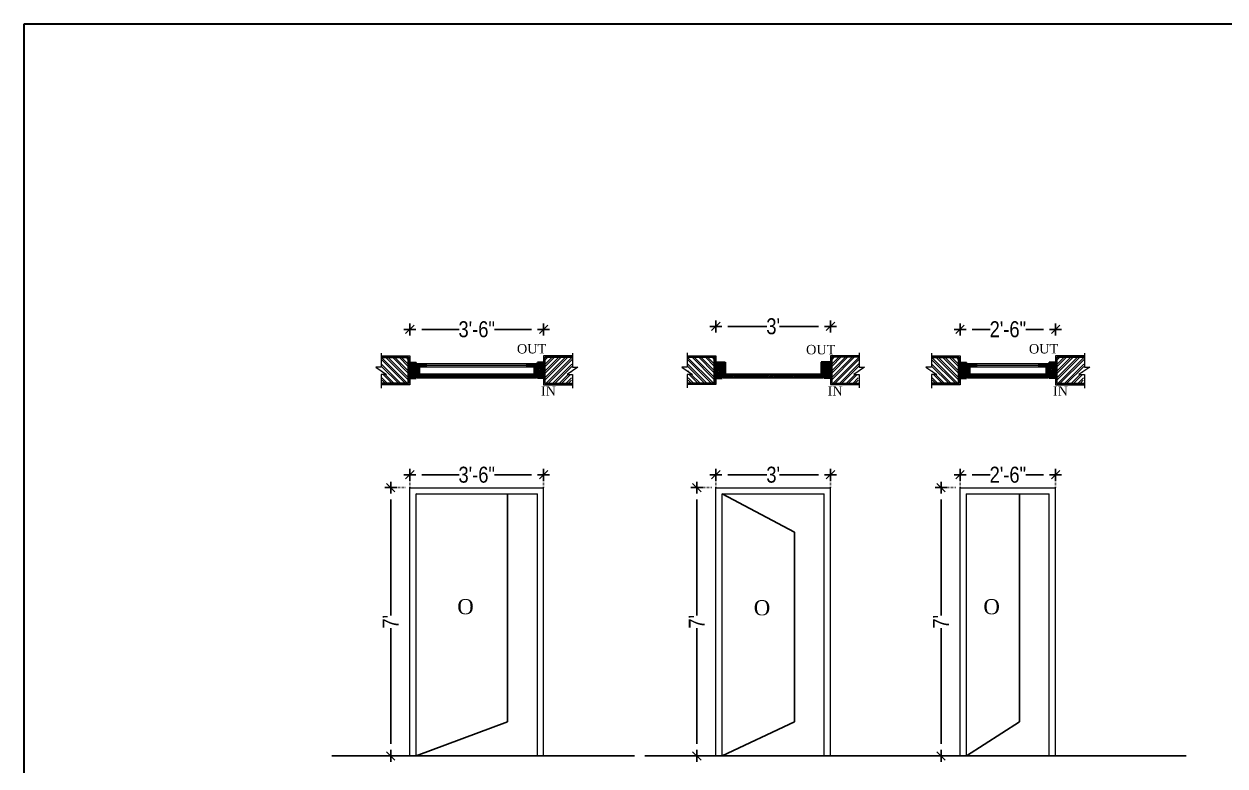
# Model space of a CAD drawing. Extents: x -454308 to 890911, y -14103 to 1343694.
# Drawn here: x 198263.8 to 198639.5, y 660802.1 to 661034.4 of the extents above; entities that cross this region are included whole.
import ezdxf
from ezdxf.lldxf.tags import DXFTag

# ---------------------------------------------------------------- set-up
doc = ezdxf.new("R2010")
doc.units = 0
doc.header["$MEASUREMENT"] = 0
doc.header["$PDMODE"] = 32
doc.linetypes.add('DOT2', pattern=[3.175, 0, -3.175])
for name, color, linetype, lineweight in [('A-Wall', 7, 'Continuous', 30), ('ar-DOOR-WOOD', 44, 'Continuous', 0), ('dim.', 84, 'Continuous', 25), ('DOORS', 255, 'Continuous', 5), ('seal', 8, 'Continuous', 0), ('Text', 55, 'Continuous', 25), ('wall', 1, 'Continuous', 30), ('wall hatch', 253, 'Continuous', 13)]:
    doc.layers.add(name, color=color, linetype=linetype, lineweight=lineweight)
doc.styles.add('AA_05.00', font='ARIALN.TTF', dxfattribs={"height": 5})
doc.styles.get("Standard").update_dxf_attribs({"font": 'stylu.ttf', "height": 7})
tags = doc.linetypes.add('DASHED2', pattern=[0.375, 0.25, -0.125]).pattern_tags.tags
tags[6:7] = [DXFTag(74, 4), DXFTag(75, 0), DXFTag(340, '0'), DXFTag(46, 1.0), DXFTag(50, 0.0), DXFTag(44, 0.0), DXFTag(45, 0.0)]
tags[4:5] = [DXFTag(74, 4), DXFTag(75, 0), DXFTag(340, '0'), DXFTag(46, 1.0), DXFTag(50, 0.0), DXFTag(44, 0.0), DXFTag(45, 0.0)]
doc.dimstyles.new('AA_05.00', dxfattribs={"dimtxt": 5, "dimasz": 3.75, "dimexe": 0.18, "dimexo": 0.0625, "dimgap": 0.09, "dimtad": 0, "dimdec": 1, "dimzin": 0, "dimdsep": 46, "dimlunit": 4, "dimtxsty": 'AA_05.00', "dimblk": 'DIM ARROW', "dimcen": 0.09, "dimclrd": 9, "dimclre": 256, "dimadec": 0, "dimazin": 0, "dimtfac": 1, "dimtdec": 1, "dimtofl": 0, "dimtmove": 0, "dimatfit": 3, "dimfxl": 1, "dimtolj": 1, "dimtzin": 0, "dimlwd": -1, "dimarcsym": 0})
pattern_1 = [(225, (-3854231.1701, 9035632.5256), (0.449012806053, -0.449012806053), []), (225, (-3854231.6191, 9035632.5256), (0.449012806053, -0.449012806053), [0.79375, -0.15875, 0, -0.15875])]
pattern_2 = [(225, (421899.14986, 656744.97274), (0.3479856207, -0.3479856207), []), (225, (421898.80188, 656744.97274), (0.3479856207, -0.3479856207), [0.6151574803, -0.1230314961, 0, -0.1230314961])]
pattern_3 = [(225, (-3854238.85464, 9035634.28834), (0.449012806053, -0.449012806053), []), (225, (-3854239.30365, 9035634.28834), (0.449012806053, -0.449012806053), [0.79375, -0.15875, 0, -0.15875])]

# ---------------------------------------------------------------- blocks, each defined once
blk = doc.blocks.new('DIM ARROW')
at = {"color": 3, "ltscale": 0.1}
for p, q in [((-0.5, 0), (0.5, 0)), ((-0.35, -0.35), (0.35, 0.35)), ((0, 0.5), (0, -0.5))]:
    blk.add_line(p, q, dxfattribs=at)
blk = doc.blocks.new('*D283')
at = {"layer": 'DEFPOINTS', "color": 0, "lineweight": 30, "ltscale": 0.1, "transparency": 16777216}
for p in [(198383.14, 660889.28), (198378.52, 660805.28), (198383.14, 660805.28)]:
    blk.add_point(p, dxfattribs=at)
at = {"layer": 'dim.', "linetype": 'DOT2', "lineweight": -2, "ltscale": 0.1, "transparency": 16777216}
for p, q in [((198383.07, 660889.28), (198378.34, 660889.28)), ((198383.07, 660805.28), (198378.34, 660805.28))]:
    blk.add_line(p, q, dxfattribs=at)
at = {"layer": 'dim.', "color": 9, "ltscale": 0.1, "transparency": 16777216}
for p, q in [((198378.52, 660885.53), (198378.52, 660849.24)), ((198378.52, 660809.03), (198378.52, 660845.32))]:
    blk.add_line(p, q, dxfattribs=at)
at = {"layer": 'dim.', "color": 9, "ltscale": 0.1, "transparency": 16777216, "xscale": 3.75, "yscale": 3.75, "zscale": 3.75}
for p, rotation in [((198378.52, 660889.28), 90), ((198378.52, 660805.28), 270)]:
    blk.add_blockref('DIM ARROW', p, dxfattribs=dict(at, rotation=rotation))
at = {"layer": 'dim.', "color": 0, "ltscale": 0.1, "transparency": 16777216, "insert": (198378.52, 660847.28), "char_height": 5, "attachment_point": 5, "rotation": 90, "style": 'AA_05.00'}
blk.add_mtext("\\A1;7'", dxfattribs=at)
blk = doc.blocks.new('*D284')
at = {"layer": 'DEFPOINTS', "color": 0, "lineweight": 30, "ltscale": 0.1, "transparency": 16777216}
for p in [(198426.35, 660893.31), (198384.48, 660889.28), (198426.35, 660889.28)]:
    blk.add_point(p, dxfattribs=at)
at = {"layer": 'dim.', "linetype": 'DOT2', "lineweight": -2, "ltscale": 0.1, "transparency": 16777216}
for p, q in [((198384.48, 660889.34), (198384.48, 660893.49)), ((198426.35, 660889.34), (198426.35, 660893.49))]:
    blk.add_line(p, q, dxfattribs=at)
at = {"layer": 'dim.', "color": 9, "ltscale": 0.1, "transparency": 16777216}
for p, q in [((198388.23, 660893.31), (198399.87, 660893.31)), ((198422.6, 660893.31), (198410.96, 660893.31))]:
    blk.add_line(p, q, dxfattribs=at)
at = {"layer": 'dim.', "color": 9, "ltscale": 0.1, "transparency": 16777216, "xscale": 3.75, "yscale": 3.75, "zscale": 3.75, "rotation": 180}
blk.add_blockref('DIM ARROW', (198384.48, 660893.31), dxfattribs=at)
at = {"layer": 'dim.', "color": 9, "ltscale": 0.1, "transparency": 16777216, "xscale": 3.75, "yscale": 3.75, "zscale": 3.75}
blk.add_blockref('DIM ARROW', (198426.35, 660893.31), dxfattribs=at)
at = {"layer": 'dim.', "color": 0, "ltscale": 0.1, "transparency": 16777216, "insert": (198405.41, 660893.31), "char_height": 5, "attachment_point": 5, "style": 'AA_05.00'}
blk.add_mtext('\\A1;3\'-6"', dxfattribs=at)
blk = doc.blocks.new('*D285')
at = {"layer": 'DEFPOINTS', "color": 0, "lineweight": 30, "ltscale": 0.1, "transparency": 16777216}
for p in [(198384.48, 660938.84), (198426.35, 660938.84), (198426.35, 660938.84)]:
    blk.add_point(p, dxfattribs=at)
at = {"layer": 'dim.', "linetype": 'DOT2', "lineweight": -2, "ltscale": 0.1, "transparency": 16777216}
for p, q in [((198384.48, 660938.9), (198384.48, 660939.02)), ((198426.35, 660938.9), (198426.35, 660939.02))]:
    blk.add_line(p, q, dxfattribs=at)
at = {"layer": 'dim.', "color": 9, "ltscale": 0.1, "transparency": 16777216}
for p, q in [((198388.23, 660938.84), (198399.87, 660938.84)), ((198422.6, 660938.84), (198410.96, 660938.84))]:
    blk.add_line(p, q, dxfattribs=at)
at = {"layer": 'dim.', "color": 9, "ltscale": 0.1, "transparency": 16777216, "xscale": 3.75, "yscale": 3.75, "zscale": 3.75, "rotation": 180}
blk.add_blockref('DIM ARROW', (198384.48, 660938.84), dxfattribs=at)
at = {"layer": 'dim.', "color": 9, "ltscale": 0.1, "transparency": 16777216, "xscale": 3.75, "yscale": 3.75, "zscale": 3.75}
blk.add_blockref('DIM ARROW', (198426.35, 660938.84), dxfattribs=at)
at = {"layer": 'dim.', "color": 0, "ltscale": 0.1, "transparency": 16777216, "insert": (198405.41, 660938.84), "char_height": 5, "attachment_point": 5, "style": 'AA_05.00'}
blk.add_mtext('\\A1;3\'-6"', dxfattribs=at)
blk = doc.blocks.new('*D286')
at = {"layer": 'DEFPOINTS', "color": 0, "lineweight": 30, "ltscale": 0.1, "transparency": 16777216}
for p in [(198478.88, 660889.28), (198474.26, 660805.28), (198478.88, 660805.28)]:
    blk.add_point(p, dxfattribs=at)
at = {"layer": 'dim.', "linetype": 'DOT2', "lineweight": -2, "ltscale": 0.1, "transparency": 16777216}
for p, q in [((198478.82, 660889.28), (198474.08, 660889.28)), ((198478.82, 660805.28), (198474.08, 660805.28))]:
    blk.add_line(p, q, dxfattribs=at)
at = {"layer": 'dim.', "color": 9, "ltscale": 0.1, "transparency": 16777216}
for p, q in [((198474.26, 660885.53), (198474.26, 660849.24)), ((198474.26, 660809.03), (198474.26, 660845.32))]:
    blk.add_line(p, q, dxfattribs=at)
at = {"layer": 'dim.', "color": 9, "ltscale": 0.1, "transparency": 16777216, "xscale": 3.75, "yscale": 3.75, "zscale": 3.75}
for p, rotation in [((198474.26, 660889.28), 90), ((198474.26, 660805.28), 270)]:
    blk.add_blockref('DIM ARROW', p, dxfattribs=dict(at, rotation=rotation))
at = {"layer": 'dim.', "color": 0, "ltscale": 0.1, "transparency": 16777216, "insert": (198474.26, 660847.28), "char_height": 5, "attachment_point": 5, "rotation": 90, "style": 'AA_05.00'}
blk.add_mtext("\\A1;7'", dxfattribs=at)
blk = doc.blocks.new('*D287')
at = {"layer": 'DEFPOINTS', "color": 0, "lineweight": 30, "ltscale": 0.1, "transparency": 16777216}
for p in [(198516.09, 660893.31), (198480.22, 660889.28), (198516.09, 660889.28)]:
    blk.add_point(p, dxfattribs=at)
at = {"layer": 'dim.', "linetype": 'DOT2', "lineweight": -2, "ltscale": 0.1, "transparency": 16777216}
for p, q in [((198480.22, 660889.34), (198480.22, 660893.49)), ((198516.09, 660889.34), (198516.09, 660893.49))]:
    blk.add_line(p, q, dxfattribs=at)
at = {"layer": 'dim.', "color": 9, "ltscale": 0.1, "transparency": 16777216}
for p, q in [((198483.97, 660893.31), (198496.18, 660893.31)), ((198512.34, 660893.31), (198500.13, 660893.31))]:
    blk.add_line(p, q, dxfattribs=at)
at = {"layer": 'dim.', "color": 9, "ltscale": 0.1, "transparency": 16777216, "xscale": 3.75, "yscale": 3.75, "zscale": 3.75, "rotation": 180}
blk.add_blockref('DIM ARROW', (198480.22, 660893.31), dxfattribs=at)
at = {"layer": 'dim.', "color": 9, "ltscale": 0.1, "transparency": 16777216, "xscale": 3.75, "yscale": 3.75, "zscale": 3.75}
blk.add_blockref('DIM ARROW', (198516.09, 660893.31), dxfattribs=at)
at = {"layer": 'dim.', "color": 0, "ltscale": 0.1, "transparency": 16777216, "insert": (198498.15, 660893.31), "char_height": 5, "attachment_point": 5, "style": 'AA_05.00'}
blk.add_mtext("\\A1;3'", dxfattribs=at)
blk = doc.blocks.new('*D288')
at = {"layer": 'DEFPOINTS', "color": 0, "lineweight": 30, "ltscale": 0.1, "transparency": 16777216}
for p in [(198480.22, 660938.41), (198516.09, 660939.78), (198516.09, 660938.41)]:
    blk.add_point(p, dxfattribs=at)
at = {"layer": 'dim.', "linetype": 'DOT2', "lineweight": -2, "ltscale": 0.1, "transparency": 16777216}
for p, q in [((198480.22, 660938.48), (198480.22, 660939.96)), ((198516.09, 660938.48), (198516.09, 660939.96))]:
    blk.add_line(p, q, dxfattribs=at)
at = {"layer": 'dim.', "color": 9, "ltscale": 0.1, "transparency": 16777216}
for p, q in [((198483.97, 660939.78), (198496.18, 660939.78)), ((198512.34, 660939.78), (198500.13, 660939.78))]:
    blk.add_line(p, q, dxfattribs=at)
at = {"layer": 'dim.', "color": 9, "ltscale": 0.1, "transparency": 16777216, "xscale": 3.75, "yscale": 3.75, "zscale": 3.75, "rotation": 180}
blk.add_blockref('DIM ARROW', (198480.22, 660939.78), dxfattribs=at)
at = {"layer": 'dim.', "color": 9, "ltscale": 0.1, "transparency": 16777216, "xscale": 3.75, "yscale": 3.75, "zscale": 3.75}
blk.add_blockref('DIM ARROW', (198516.09, 660939.78), dxfattribs=at)
at = {"layer": 'dim.', "color": 0, "ltscale": 0.1, "transparency": 16777216, "insert": (198498.15, 660939.78), "char_height": 5, "attachment_point": 5, "style": 'AA_05.00'}
blk.add_mtext("\\A1;3'", dxfattribs=at)
blk = doc.blocks.new('*D289')
at = {"layer": 'DEFPOINTS', "color": 0, "lineweight": 30, "ltscale": 0.1, "transparency": 16777216}
for p in [(198555.29, 660889.28), (198550.67, 660805.28), (198555.29, 660805.28)]:
    blk.add_point(p, dxfattribs=at)
at = {"layer": 'dim.', "linetype": 'DOT2', "lineweight": -2, "ltscale": 0.1, "transparency": 16777216}
for p, q in [((198555.23, 660889.28), (198550.49, 660889.28)), ((198555.23, 660805.28), (198550.49, 660805.28))]:
    blk.add_line(p, q, dxfattribs=at)
at = {"layer": 'dim.', "color": 9, "ltscale": 0.1, "transparency": 16777216}
for p, q in [((198550.67, 660885.53), (198550.67, 660849.24)), ((198550.67, 660809.03), (198550.67, 660845.32))]:
    blk.add_line(p, q, dxfattribs=at)
at = {"layer": 'dim.', "color": 9, "ltscale": 0.1, "transparency": 16777216, "xscale": 3.75, "yscale": 3.75, "zscale": 3.75}
for p, rotation in [((198550.67, 660889.28), 90), ((198550.67, 660805.28), 270)]:
    blk.add_blockref('DIM ARROW', p, dxfattribs=dict(at, rotation=rotation))
at = {"layer": 'dim.', "color": 0, "ltscale": 0.1, "transparency": 16777216, "insert": (198550.67, 660847.28), "char_height": 5, "attachment_point": 5, "rotation": 90, "style": 'AA_05.00'}
blk.add_mtext("\\A1;7'", dxfattribs=at)
blk = doc.blocks.new('*D290')
at = {"layer": 'DEFPOINTS', "color": 0, "lineweight": 30, "ltscale": 0.1, "transparency": 16777216}
for p in [(198586.5, 660893.31), (198556.63, 660889.28), (198586.5, 660889.28)]:
    blk.add_point(p, dxfattribs=at)
at = {"layer": 'dim.', "linetype": 'DOT2', "lineweight": -2, "ltscale": 0.1, "transparency": 16777216}
for p, q in [((198556.63, 660889.34), (198556.63, 660893.49)), ((198586.5, 660889.34), (198586.5, 660893.49))]:
    blk.add_line(p, q, dxfattribs=at)
at = {"layer": 'dim.', "color": 9, "ltscale": 0.1, "transparency": 16777216}
for p, q in [((198560.38, 660893.31), (198565.98, 660893.31)), ((198582.75, 660893.31), (198577.14, 660893.31))]:
    blk.add_line(p, q, dxfattribs=at)
at = {"layer": 'dim.', "color": 9, "ltscale": 0.1, "transparency": 16777216, "xscale": 3.75, "yscale": 3.75, "zscale": 3.75, "rotation": 180}
blk.add_blockref('DIM ARROW', (198556.63, 660893.31), dxfattribs=at)
at = {"layer": 'dim.', "color": 9, "ltscale": 0.1, "transparency": 16777216, "xscale": 3.75, "yscale": 3.75, "zscale": 3.75}
blk.add_blockref('DIM ARROW', (198586.5, 660893.31), dxfattribs=at)
at = {"layer": 'dim.', "color": 0, "ltscale": 0.1, "transparency": 16777216, "insert": (198571.56, 660893.31), "char_height": 5, "attachment_point": 5, "style": 'AA_05.00'}
blk.add_mtext('\\A1;2\'-6"', dxfattribs=at)
blk = doc.blocks.new('*D291')
at = {"layer": 'DEFPOINTS', "color": 0, "lineweight": 30, "ltscale": 0.1, "transparency": 16777216}
for p in [(198556.63, 660938.84), (198586.5, 660938.84), (198586.5, 660938.84)]:
    blk.add_point(p, dxfattribs=at)
at = {"layer": 'dim.', "linetype": 'DOT2', "lineweight": -2, "ltscale": 0.1, "transparency": 16777216}
for p, q in [((198556.63, 660938.9), (198556.63, 660939.02)), ((198586.5, 660938.9), (198586.5, 660939.02))]:
    blk.add_line(p, q, dxfattribs=at)
at = {"layer": 'dim.', "color": 9, "ltscale": 0.1, "transparency": 16777216}
for p, q in [((198560.38, 660938.84), (198565.98, 660938.84)), ((198582.75, 660938.84), (198577.14, 660938.84))]:
    blk.add_line(p, q, dxfattribs=at)
at = {"layer": 'dim.', "color": 9, "ltscale": 0.1, "transparency": 16777216, "xscale": 3.75, "yscale": 3.75, "zscale": 3.75, "rotation": 180}
blk.add_blockref('DIM ARROW', (198556.63, 660938.84), dxfattribs=at)
at = {"layer": 'dim.', "color": 9, "ltscale": 0.1, "transparency": 16777216, "xscale": 3.75, "yscale": 3.75, "zscale": 3.75}
blk.add_blockref('DIM ARROW', (198586.5, 660938.84), dxfattribs=at)
at = {"layer": 'dim.', "color": 0, "ltscale": 0.1, "transparency": 16777216, "insert": (198571.56, 660938.84), "char_height": 5, "attachment_point": 5, "style": 'AA_05.00'}
blk.add_mtext('\\A1;2\'-6"', dxfattribs=at)

msp = doc.modelspace()

# ---------------------------------------------------------------- hatches: boundary and pattern name
at = {"layer": 'ar-DOOR-WOOD'}
h = msp.add_hatch(dxfattribs=at)
h.set_pattern_fill('ANSI35', color=256, scale=0.1, angle=180, style=0)
h.set_pattern_definition(pattern_1)
h.paths.add_polyline_path([(198384.475, 660923.534), (198386.444, 660923.534), (198386.444, 660925.109), (198387.428, 660925.109), (198387.428, 660926.881), (198386.444, 660926.881), (198386.444, 660928.456), (198384.475, 660928.456)])
h = msp.add_hatch(dxfattribs=at)
h.set_pattern_fill('ANSI35', color=256, scale=1.968504, angle=180, style=0)
h.set_pattern_definition(pattern_2)
h.paths.add_polyline_path([(198386.759, 660927.019), (198386.759, 660928.16), (198389.712, 660928.16), (198389.712, 660927.59), (198389.712, 660927.353), (198389.712, 660927.019)])
h = msp.add_hatch(dxfattribs=at)
h.set_pattern_fill('ANSI35', color=256, scale=1.968504, angle=180, style=0)
h.set_pattern_definition([(225, (421933.50025, 656744.97274), (0.3479856207, -0.3479856207), []), (225, (421933.15227, 656744.97274), (0.3479856207, -0.3479856207), [0.6151574803, -0.1230314961, 0, -0.1230314961])])
h.paths.add_polyline_path([(198421.109, 660927.019), (198421.109, 660928.16), (198424.062, 660928.16), (198424.062, 660927.59), (198424.062, 660927.353), (198424.062, 660927.019)])
h = msp.add_hatch(dxfattribs=at)
h.set_pattern_fill('ANSI35', color=256, scale=0.1, angle=180, style=0)
h.set_pattern_definition(pattern_1)
h.paths.add_polyline_path([(198426.345, 660928.456), (198424.377, 660928.456), (198424.377, 660926.881), (198423.393, 660926.881), (198423.393, 660924.912), (198424.377, 660924.912), (198424.377, 660923.534), (198426.345, 660923.534)])
h = msp.add_hatch(dxfattribs=at)
h.set_pattern_fill('ANSI35', color=256, scale=0.1, angle=180, style=0)
h.set_pattern_definition(pattern_3)
h.paths.add_polyline_path([(198483.17, 660928.518), (198480.218, 660928.518), (198480.218, 660923.597), (198482.186, 660923.597), (198482.186, 660925.172), (198483.17, 660925.172)])
h = msp.add_hatch(dxfattribs=at)
h.set_pattern_fill('ANSI35', color=256, scale=0.1, angle=180, style=0)
h.set_pattern_definition(pattern_3)
h.paths.add_polyline_path([(198516.088, 660928.518), (198513.135, 660928.518), (198513.135, 660924.975), (198514.119, 660924.975), (198514.119, 660923.597), (198516.088, 660923.597)])
h = msp.add_hatch(dxfattribs=at)
h.set_pattern_fill('ANSI35', color=256, scale=0.1, angle=180, style=0)
h.set_pattern_definition([(225, (-3854059.0172, 9035632.5256), (0.449012806053, -0.449012806053), []), (225, (-3854059.4662, 9035632.5256), (0.449012806053, -0.449012806053), [0.79375, -0.15875, 0, -0.15875])])
h.paths.add_polyline_path([(198556.628, 660923.534), (198558.597, 660923.534), (198558.597, 660925.109), (198559.581, 660925.109), (198559.581, 660926.881), (198558.597, 660926.881), (198558.597, 660928.456), (198556.628, 660928.456)])
h = msp.add_hatch(dxfattribs=at)
h.set_pattern_fill('ANSI35', color=256, scale=1.968504, angle=180, style=0)
h.set_pattern_definition([(225, (422071.3028, 656744.97274), (0.3479856207, -0.3479856207), []), (225, (422070.9548, 656744.97274), (0.3479856207, -0.3479856207), [0.6151574803, -0.1230314961, 0, -0.1230314961])])
h.paths.add_polyline_path([(198558.912, 660927.019), (198558.912, 660928.16), (198561.865, 660928.16), (198561.865, 660927.59), (198561.865, 660927.353), (198561.865, 660927.019)])
h = msp.add_hatch(dxfattribs=at)
h.set_pattern_fill('ANSI35', color=256, scale=1.968504, angle=180, style=0)
h.set_pattern_definition([(225, (422093.65317, 656744.97274), (0.3479856207, -0.3479856207), []), (225, (422093.3052, 656744.97274), (0.3479856207, -0.3479856207), [0.6151574803, -0.1230314961, 0, -0.1230314961])])
h.paths.add_polyline_path([(198581.262, 660927.019), (198581.262, 660928.16), (198584.215, 660928.16), (198584.215, 660927.59), (198584.215, 660927.353), (198584.215, 660927.019)])
h = msp.add_hatch(dxfattribs=at)
h.set_pattern_fill('ANSI35', color=256, scale=0.1, angle=180, style=0)
h.set_pattern_definition([(225, (-3854071.0172, 9035632.5256), (0.449012806053, -0.449012806053), []), (225, (-3854071.4662, 9035632.5256), (0.449012806053, -0.449012806053), [0.79375, -0.15875, 0, -0.15875])])
h.paths.add_polyline_path([(198586.498, 660928.456), (198584.53, 660928.456), (198584.53, 660926.881), (198583.546, 660926.881), (198583.546, 660924.912), (198584.53, 660924.912), (198584.53, 660923.534), (198586.498, 660923.534)])
h = msp.add_hatch(dxfattribs=at)
h.set_pattern_fill('ANSI35', color=256, scale=1.968504, angle=180, style=0)
h.set_pattern_definition(pattern_2)
h.paths.add_polyline_path([(198386.759, 660924.775), (198386.759, 660923.633), (198424.062, 660923.712), (198424.062, 660924.283), (198424.062, 660924.44), (198424.062, 660924.775)])
h = msp.add_hatch(dxfattribs=at)
h.set_pattern_fill('ANSI35', color=256, scale=0.1, angle=180, style=0)
h.set_pattern_definition(pattern_3)
h.paths.add_polyline_path([(198513.804, 660923.696), (198513.804, 660924.837), (198482.501, 660924.837), (198482.501, 660923.696)])
h = msp.add_hatch(dxfattribs=at)
h.set_pattern_fill('ANSI35', color=256, scale=1.968504, angle=180, style=0)
h.set_pattern_definition([(225, (422059.3028, 656744.97274), (0.3479856207, -0.3479856207), []), (225, (422058.9548, 656744.97274), (0.3479856207, -0.3479856207), [0.6151574803, -0.1230314961, 0, -0.1230314961])])
h.paths.add_polyline_path([(198558.912, 660924.775), (198558.912, 660923.633), (198584.215, 660923.712), (198584.215, 660924.283), (198584.215, 660924.44), (198584.215, 660924.775)])
at = {"layer": 'wall hatch'}
h = msp.add_hatch(dxfattribs=at)
h.set_pattern_fill('ANSI32', color=256, scale=3.937008, style=0)
h.set_pattern_definition([(135, (423254.443, 665112.0568), (1.043956862, 1.043956862), []), (135, (423253.747, 665112.0568), (1.043956862, 1.043956862), [])])
h.paths.add_polyline_path([(198377.158, 660924.686), (198375.706, 660925.683), (198375.55, 660930.129), (198384.082, 660930.129), (198384.082, 660921.861), (198375.841, 660921.861), (198375.741, 660924.686), (198376.264, 660924.686)])
h = msp.add_hatch(dxfattribs=at)
h.set_pattern_fill('ANSI32', color=256, scale=3.937008, style=0)
h.set_pattern_definition([(45, (-26443.622, 665112.0568), (-1.043956862, 1.043956862), []), (45, (-26442.9261, 665112.0568), (-1.043956862, 1.043956862), [])])
h.paths.add_polyline_path([(198433.663, 660924.686), (198435.115, 660925.683), (198435.271, 660930.129), (198426.739, 660930.129), (198426.739, 660921.861), (198434.98, 660921.861), (198435.08, 660924.686), (198434.557, 660924.686)])
h = msp.add_hatch(dxfattribs=at)
h.set_pattern_fill('ANSI32', color=256, scale=3.937008, style=0)
h.set_pattern_definition([(135, (423350.1852, 665112.1194), (1.043956862, 1.043956862), []), (135, (423349.4893, 665112.1194), (1.043956862, 1.043956862), [])])
h.paths.add_polyline_path([(198472.901, 660924.748), (198471.448, 660925.746), (198471.292, 660930.192), (198479.824, 660930.192), (198479.824, 660921.924), (198471.583, 660921.924), (198471.484, 660924.748), (198472.006, 660924.748)])
h = msp.add_hatch(dxfattribs=at)
h.set_pattern_fill('ANSI32', color=256, scale=3.937008, style=0)
h.set_pattern_definition([(45, (-26353.8798, 665112.1194), (-1.043956862, 1.043956862), []), (45, (-26353.1838, 665112.1194), (-1.043956862, 1.043956862), [])])
h.paths.add_polyline_path([(198523.405, 660924.748), (198524.857, 660925.746), (198525.013, 660930.192), (198516.481, 660930.192), (198516.481, 660921.924), (198524.723, 660921.924), (198524.822, 660924.748), (198524.3, 660924.748)])
h = msp.add_hatch(dxfattribs=at)
h.set_pattern_fill('ANSI32', color=256, scale=3.937008, style=0)
h.set_pattern_definition([(135, (423426.5959, 665112.0568), (1.043956862, 1.043956862), []), (135, (423425.8999, 665112.0568), (1.043956862, 1.043956862), [])])
h.paths.add_polyline_path([(198549.311, 660924.686), (198547.859, 660925.683), (198547.703, 660930.129), (198556.235, 660930.129), (198556.235, 660921.861), (198547.993, 660921.861), (198547.894, 660924.686), (198548.417, 660924.686)])
h = msp.add_hatch(dxfattribs=at)
h.set_pattern_fill('ANSI32', color=256, scale=3.937008, style=0)
h.set_pattern_definition([(45, (-26283.4692, 665112.0568), (-1.043956862, 1.043956862), []), (45, (-26282.7732, 665112.0568), (-1.043956862, 1.043956862), [])])
h.paths.add_polyline_path([(198593.816, 660924.686), (198595.268, 660925.683), (198595.424, 660930.129), (198586.892, 660930.129), (198586.892, 660921.861), (198595.133, 660921.861), (198595.233, 660924.686), (198594.71, 660924.686)])

# ---------------------------------------------------------------- linework, layer by layer
at = {"layer": 'A-Wall'}
msp.add_lwpolyline([(198263.796, 661034.439), (199886.687, 661034.439), (199886.687, 660360.657), (198263.796, 660360.657)], close=True, dxfattribs=at)
at = {"layer": 'ar-DOOR-WOOD'}
for p, q in [((198389.712, 660927.59), (198421.109, 660927.59)), ((198561.865, 660927.59), (198581.262, 660927.59))]:
    msp.add_line(p, q, dxfattribs=at)
at = {"layer": 'DOORS'}
for p, q in [((198384.475, 660805.279), (198384.475, 660889.279)), ((198384.475, 660889.279), (198426.345, 660889.279)), ((198386.444, 660805.279), (198386.444, 660887.31)), ((198386.444, 660887.31), (198424.377, 660887.31)), ((198424.377, 660805.279), (198424.377, 660887.31)), ((198426.345, 660805.279), (198426.345, 660889.279)), ((198480.218, 660805.279), (198480.218, 660889.279)), ((198480.218, 660889.279), (198516.088, 660889.279)), ((198482.186, 660805.279), (198482.186, 660887.31)), ((198482.186, 660887.31), (198514.119, 660887.31)), ((198514.119, 660805.279), (198514.119, 660887.31)), ((198516.088, 660805.279), (198516.088, 660889.279)), ((198556.628, 660805.279), (198556.628, 660889.279)), ((198556.628, 660889.279), (198586.498, 660889.279)), ((198558.597, 660805.279), (198558.597, 660887.31)), ((198558.597, 660887.31), (198584.53, 660887.31)), ((198584.53, 660805.279), (198584.53, 660887.31)), ((198586.498, 660805.279), (198586.498, 660889.279))]:
    msp.add_line(p, q, dxfattribs=at)
at = {"layer": 'seal', "lineweight": 25, "ltscale": 0.005}
for p, q in [((198454.777, 660805.279), (198360.047, 660805.279)), ((198458.052, 660805.279), (198627.358, 660805.279))]:
    msp.add_line(p, q, dxfattribs=at)
at = {"layer": 'Text', "linetype": 'DASHED2', "lineweight": -2, "ltscale": 5}
for p, q in [((198386.444, 660887.31), (198415.036, 660887.232)), ((198482.186, 660887.31), (198504.779, 660875.368)), ((198558.597, 660887.31), (198575.189, 660887.232)), ((198415.036, 660887.232), (198415.036, 660816.018)), ((198575.189, 660887.232), (198575.189, 660816.018)), ((198504.779, 660875.368), (198504.779, 660816.018)), ((198386.444, 660805.279), (198415.036, 660816.018)), ((198482.186, 660805.279), (198504.779, 660816.018)), ((198558.597, 660805.279), (198575.189, 660816.018))]:
    msp.add_line(p, q, dxfattribs=at)
at = {"layer": 'wall', "lineweight": 5}
for p, q in [((198375.479, 660931.426), (198375.479, 660926.992)), ((198375.479, 660930.523), (198384.475, 660930.523)), ((198384.475, 660930.523), (198384.475, 660921.468)), ((198435.342, 660930.523), (198426.345, 660930.523)), ((198426.345, 660930.523), (198426.345, 660921.468)), ((198435.342, 660931.426), (198435.342, 660926.992)), ((198471.222, 660931.489), (198471.222, 660927.055)), ((198471.222, 660930.585), (198480.218, 660930.585)), ((198480.218, 660930.585), (198480.218, 660921.53)), ((198525.084, 660930.585), (198516.088, 660930.585)), ((198516.088, 660930.585), (198516.088, 660921.53)), ((198525.084, 660931.489), (198525.084, 660927.055)), ((198547.632, 660931.426), (198547.632, 660926.992)), ((198547.632, 660930.523), (198556.628, 660930.523)), ((198556.628, 660930.523), (198556.628, 660921.468)), ((198595.494, 660930.523), (198586.498, 660930.523)), ((198586.498, 660930.523), (198586.498, 660921.468)), ((198595.494, 660931.426), (198595.494, 660926.992)), ((198375.479, 660926.992), (198373.8, 660926.992)), ((198373.8, 660926.992), (198377.158, 660924.686)), ((198386.759, 660928.16), (198424.062, 660928.16)), ((198386.759, 660928.16), (198386.759, 660927.019)), ((198424.062, 660927.019), (198386.759, 660927.019)), ((198389.712, 660927.019), (198389.712, 660928.16)), ((198421.109, 660927.019), (198421.109, 660928.16)), ((198424.062, 660928.16), (198424.062, 660927.019)), ((198437.02, 660926.992), (198433.663, 660924.686)), ((198435.342, 660926.992), (198437.02, 660926.992)), ((198471.222, 660927.055), (198469.543, 660927.055)), ((198469.543, 660927.055), (198472.901, 660924.748)), ((198526.763, 660927.055), (198523.405, 660924.748)), ((198525.084, 660927.055), (198526.763, 660927.055)), ((198547.632, 660926.992), (198545.953, 660926.992)), ((198545.953, 660926.992), (198549.311, 660924.686)), ((198558.912, 660928.16), (198584.215, 660928.16)), ((198558.912, 660928.16), (198558.912, 660927.019)), ((198584.215, 660927.019), (198558.912, 660927.019)), ((198561.865, 660927.019), (198561.865, 660928.16)), ((198581.262, 660927.019), (198581.262, 660928.16)), ((198584.215, 660928.16), (198584.215, 660927.019)), ((198597.173, 660926.992), (198593.816, 660924.686)), ((198595.494, 660926.992), (198597.173, 660926.992)), ((198375.479, 660924.686), (198375.479, 660920.461)), ((198377.158, 660924.686), (198375.479, 660924.686)), ((198384.475, 660921.468), (198375.479, 660921.468)), ((198424.062, 660924.775), (198386.759, 660924.775)), ((198386.759, 660924.775), (198386.759, 660923.633)), ((198386.759, 660923.633), (198424.062, 660923.633)), ((198424.062, 660924.775), (198424.062, 660923.633)), ((198426.345, 660921.468), (198435.342, 660921.468)), ((198433.663, 660924.686), (198435.342, 660924.686)), ((198435.342, 660924.686), (198435.342, 660920.461)), ((198471.222, 660924.748), (198471.222, 660920.524)), ((198472.901, 660924.748), (198471.222, 660924.748)), ((198480.218, 660921.53), (198471.222, 660921.53)), ((198513.804, 660924.837), (198482.501, 660924.837)), ((198482.501, 660923.696), (198482.501, 660924.837)), ((198482.501, 660923.696), (198513.804, 660923.696)), ((198513.804, 660923.696), (198513.804, 660924.837)), ((198516.088, 660921.53), (198525.084, 660921.53)), ((198523.405, 660924.748), (198525.084, 660924.748)), ((198525.084, 660924.748), (198525.084, 660920.524)), ((198547.632, 660924.686), (198547.632, 660920.461)), ((198549.311, 660924.686), (198547.632, 660924.686)), ((198556.628, 660921.468), (198547.632, 660921.468)), ((198584.215, 660924.775), (198558.912, 660924.775)), ((198558.912, 660924.775), (198558.912, 660923.633)), ((198558.912, 660923.633), (198584.215, 660923.633)), ((198584.215, 660924.775), (198584.215, 660923.633)), ((198586.498, 660921.468), (198595.494, 660921.468)), ((198593.816, 660924.686), (198595.494, 660924.686)), ((198595.494, 660924.686), (198595.494, 660920.461))]:
    msp.add_line(p, q, dxfattribs=at)
at = {"layer": 'wall'}
for p, q in [((198375.479, 660930.129), (198384.082, 660930.129)), ((198384.082, 660921.861), (198384.082, 660930.129)), ((198435.342, 660930.129), (198426.739, 660930.129)), ((198426.739, 660921.861), (198426.739, 660930.129)), ((198471.222, 660930.192), (198479.824, 660930.192)), ((198479.824, 660921.924), (198479.824, 660930.192)), ((198525.084, 660930.192), (198516.481, 660930.192)), ((198516.481, 660921.924), (198516.481, 660930.192)), ((198547.632, 660930.129), (198556.235, 660930.129)), ((198556.235, 660921.861), (198556.235, 660930.129)), ((198595.494, 660930.129), (198586.892, 660930.129)), ((198586.892, 660921.861), (198586.892, 660930.129)), ((198384.475, 660928.456), (198386.444, 660928.456)), ((198384.475, 660928.456), (198384.475, 660923.534)), ((198386.444, 660926.881), (198386.444, 660928.456)), ((198386.444, 660926.881), (198387.428, 660926.881)), ((198386.444, 660925.109), (198386.444, 660923.534)), ((198386.444, 660925.109), (198387.428, 660925.109)), ((198387.428, 660926.881), (198387.428, 660925.109)), ((198423.393, 660926.881), (198423.393, 660924.912)), ((198423.393, 660926.881), (198424.377, 660926.881)), ((198424.377, 660924.912), (198423.393, 660924.912)), ((198426.345, 660928.456), (198424.377, 660928.456)), ((198424.377, 660926.881), (198424.377, 660928.456)), ((198424.377, 660924.912), (198424.377, 660923.534)), ((198426.345, 660928.456), (198426.345, 660923.534)), ((198480.218, 660928.518), (198483.17, 660928.518)), ((198480.218, 660928.518), (198480.218, 660923.597)), ((198482.186, 660925.172), (198482.186, 660923.597)), ((198482.186, 660925.172), (198483.17, 660925.172)), ((198483.17, 660928.518), (198483.17, 660925.172)), ((198516.088, 660928.518), (198513.135, 660928.518)), ((198513.135, 660928.518), (198513.135, 660924.975)), ((198514.119, 660924.975), (198513.135, 660924.975)), ((198514.119, 660924.975), (198514.119, 660923.597)), ((198516.088, 660928.518), (198516.088, 660923.597)), ((198556.628, 660928.456), (198558.597, 660928.456)), ((198556.628, 660928.456), (198556.628, 660923.534)), ((198558.597, 660926.881), (198558.597, 660928.456)), ((198558.597, 660926.881), (198559.581, 660926.881)), ((198558.597, 660925.109), (198558.597, 660923.534)), ((198558.597, 660925.109), (198559.581, 660925.109)), ((198559.581, 660926.881), (198559.581, 660925.109)), ((198583.546, 660926.881), (198583.546, 660924.912)), ((198583.546, 660926.881), (198584.53, 660926.881)), ((198584.53, 660924.912), (198583.546, 660924.912)), ((198586.498, 660928.456), (198584.53, 660928.456)), ((198584.53, 660926.881), (198584.53, 660928.456)), ((198584.53, 660924.912), (198584.53, 660923.534)), ((198586.498, 660928.456), (198586.498, 660923.534)), ((198384.082, 660921.861), (198375.479, 660921.861)), ((198384.475, 660923.534), (198386.444, 660923.534)), ((198426.345, 660923.534), (198424.377, 660923.534)), ((198426.739, 660921.861), (198435.342, 660921.861)), ((198479.824, 660921.924), (198471.222, 660921.924)), ((198480.218, 660923.597), (198482.186, 660923.597)), ((198516.088, 660923.597), (198514.119, 660923.597)), ((198516.481, 660921.924), (198525.084, 660921.924)), ((198556.235, 660921.861), (198547.632, 660921.861)), ((198556.628, 660923.534), (198558.597, 660923.534)), ((198586.498, 660923.534), (198584.53, 660923.534)), ((198586.892, 660921.861), (198595.494, 660921.861))]:
    msp.add_line(p, q, dxfattribs=at)

# ---------------------------------------------------------------- texts
at = {"layer": 'Text', "char_height": 5.90551, "width": 1.43341, "attachment_point": 3}
for s, insert in [('{\\fTimes New Roman|b0|i0|c0|p18;\\H0.5x;OUT}', (198427.163, 660934.242)), ('{\\fTimes New Roman|b0|i0|c0|p18;\\H0.5x;OUT}', (198517.602, 660933.982)), ('{\\fTimes New Roman|b0|i0|c0|p18;\\H0.5x;OUT}', (198587.316, 660934.242)), ('{\\fTimes New Roman|b0|i0|c0|p18;\\H0.5x;IN}', (198430.211, 660921.03)), ('{\\fTimes New Roman|b0|i0|c0|p18;\\H0.5x;IN}', (198519.886, 660921.043)), ('{\\fTimes New Roman|b0|i0|c0|p18;\\H0.5x;IN}', (198590.364, 660921.03))]:
    msp.add_mtext(s, dxfattribs=dict(at, insert=insert))
at = {"layer": 'Text', "ltscale": 5, "char_height": 4.73426, "width": 5.48709, "attachment_point": 7, "rotation": 0.07651}
for insert in [(198399.331, 660849.586), (198492.073, 660849.254), (198563.909, 660849.586)]:
    msp.add_mtext('\\A1;{\\fTimes New Roman|b0|i0|c0|p18;O}', dxfattribs=dict(at, insert=insert))

# ---------------------------------------------------------------- dimensions: what is measured, and where the dimension line sits
at = {"layer": 'dim.', "ltscale": 0.1}
for base, p1, p2, picture, middle in [((198426.345, 660938.837), (198384.475, 660938.837), (198426.345, 660938.837), '*D285', (198405.41, 660938.837)), ((198516.088, 660939.784), (198480.218, 660938.413), (198516.088, 660938.413), '*D288', (198498.153, 660939.784)), ((198586.498, 660938.837), (198556.628, 660938.837), (198586.498, 660938.837), '*D291', (198571.563, 660938.837))]:
    dim = msp.add_linear_dim(base=base, p1=p1, p2=p2, dimstyle='AA_05.00', override={"dimtmove": 1}, dxfattribs=at)
    dim.commit()
    dim.dimension.update_dxf_attribs({"geometry": picture, "text_midpoint": middle})
for base, p1, p2, picture, middle in [((198426.345, 660893.307), (198384.475, 660889.279), (198426.345, 660889.279), '*D284', (198405.41, 660893.307)), ((198516.088, 660893.307), (198480.218, 660889.279), (198516.088, 660889.279), '*D287', (198498.153, 660893.307)), ((198586.498, 660893.307), (198556.628, 660889.279), (198586.498, 660889.279), '*D290', (198571.563, 660893.307))]:
    dim = msp.add_linear_dim(base=base, p1=p1, p2=p2, dimstyle='AA_05.00', dxfattribs=at)
    dim.commit()
    dim.dimension.update_dxf_attribs({"geometry": picture, "text_midpoint": middle})
for base, p1, p2, picture, middle in [((198378.519, 660805.279), (198383.137, 660889.279), (198383.137, 660805.279), '*D283', (198378.519, 660847.279)), ((198474.261, 660805.279), (198478.88, 660889.279), (198478.88, 660805.279), '*D286', (198474.261, 660847.279)), ((198550.672, 660805.279), (198555.29, 660889.279), (198555.29, 660805.279), '*D289', (198550.672, 660847.279))]:
    dim = msp.add_linear_dim(base=base, p1=p1, p2=p2, angle=90, dimstyle='AA_05.00', dxfattribs=at)
    dim.commit()
    dim.dimension.update_dxf_attribs({"geometry": picture, "text_midpoint": middle})

doc.saveas('drawing.dxf')
